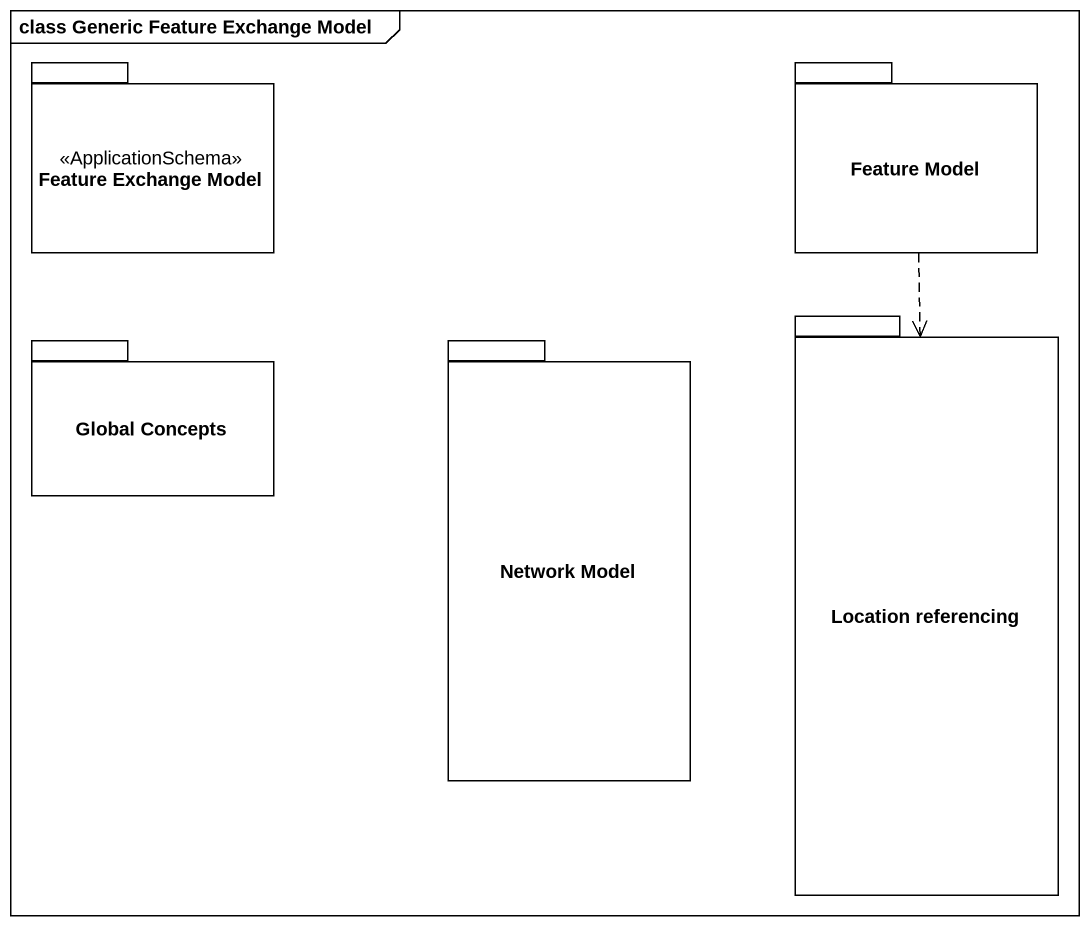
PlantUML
@startuml
mainframe class Generic Feature Exchange Model
package "Feature Exchange Model" as Feature_Exchange_Model <<ApplicationSchema>> {
}
package "Feature Model" as Feature_Model {
}
package "Global Concepts" as Global_Concepts {
}
package "Network Model" as Network_Model {
}
package "Location referencing" as Location_referencing {
}
Feature_Model ..> Location_referencing
@enduml
